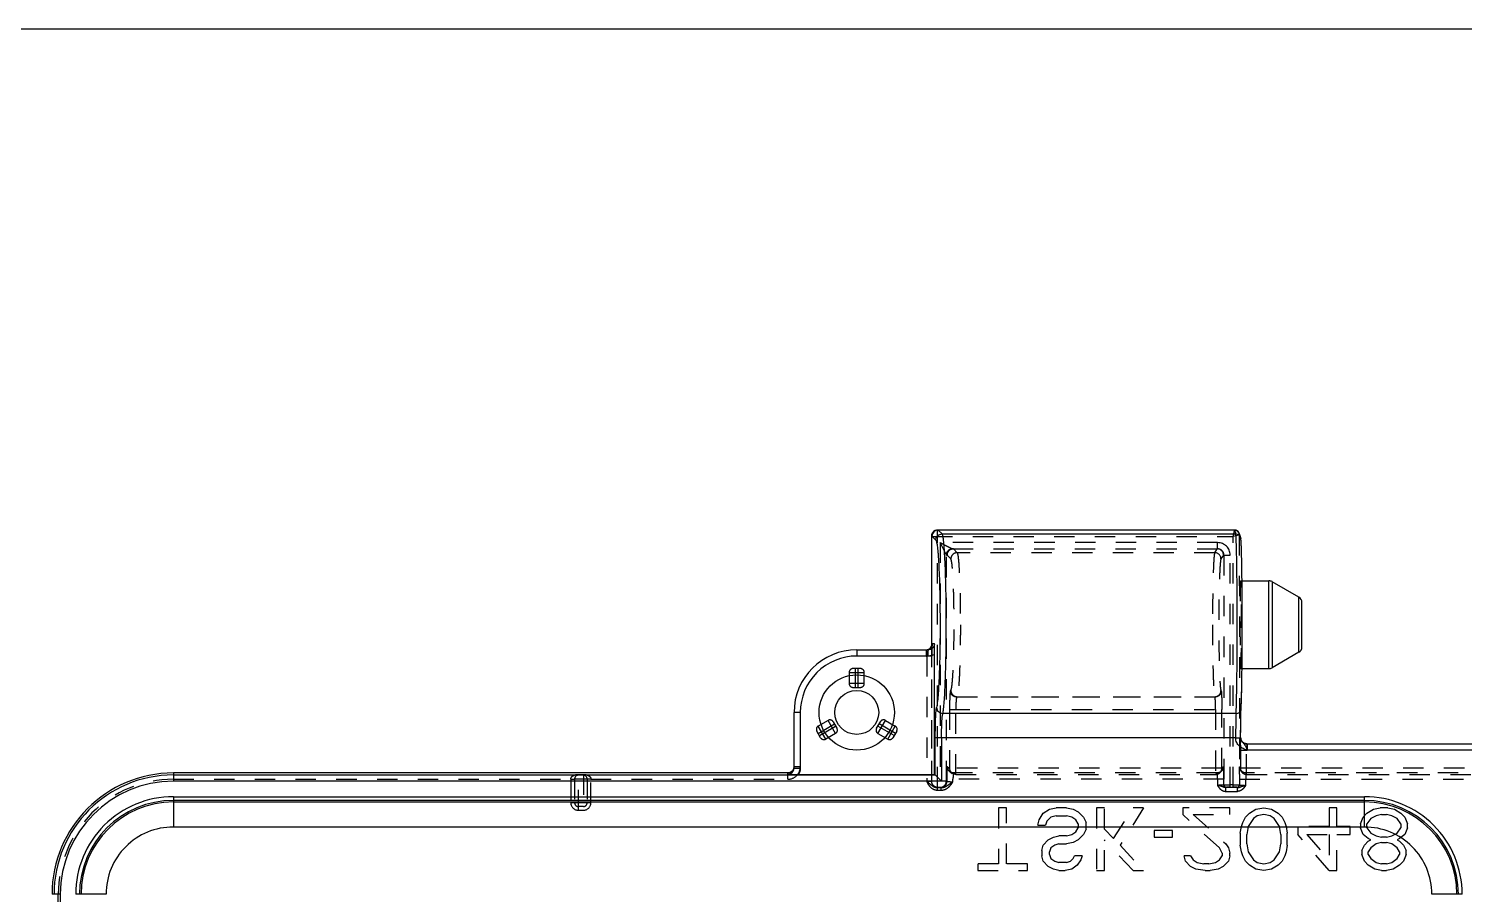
# Model space of a CAD drawing. Header units: millimetres. Extents: x 564 to 2602, y -1989 to 1042.
# Drawn here: x 670.6 to 785.7, y -251.1 to -181.7 of the extents above; entities that cross this region are included whole.
import ezdxf

# ---------------------------------------------------------------- set-up
doc = ezdxf.new("R2010")
doc.units = ezdxf.units.MM
doc.header["$LTSCALE"] = 16.335
doc.linetypes.add('HIDDEN', pattern=[0.2, 0.1, -0.1])
doc.layers.get('0').update_dxf_attribs({"linetype": 'CONTINUOUS'})
doc.layers.add('DEFAULT_2', color=8, linetype='HIDDEN')

msp = doc.modelspace()

# ---------------------------------------------------------------- linework, layer by layer
msp.add_line((649.256, -181.716), (922.256, -181.716))
at = {"color": 7, "linetype": 'Continuous'}
for p, q in [((767.282, -221.924), (743.473, -221.921)), ((743.834, -222.231), (743.527, -221.924)), ((767.282, -221.924), (767.384, -222.231)), ((742.971, -222.424), (742.971, -231.272)), ((743.021, -222.424), (742.971, -222.424)), ((743.025, -222.426), (743.332, -222.733)), ((743.834, -222.231), (767.384, -222.231)), ((767.664, -222.198), (767.766, -222.505)), ((767.883, -225.991), (770.036, -225.991)), ((770.036, -233.03), (770.036, -225.991)), ((770.288, -226.059), (770.288, -232.962)), ((772.433, -227.297), (770.288, -226.059)), ((772.433, -231.724), (772.433, -227.298)), ((772.685, -231.288), (772.685, -227.733)), ((743.05, -231.019), (743.22, -231.019)), ((743.22, -241.534), (743.22, -231.019)), ((736.99, -231.522), (736.99, -232.024)), ((736.99, -231.522), (742.719, -231.522)), ((742.719, -232.024), (736.99, -232.024)), ((742.719, -232.024), (742.719, -231.522)), ((772.433, -231.724), (770.288, -232.962)), ((767.883, -233.03), (770.036, -233.03)), ((731.962, -241.014), (731.962, -236.549)), ((732.465, -236.549), (731.962, -236.549)), ((732.465, -236.549), (732.465, -241.014)), ((767.404, -236.628), (743.893, -236.628)), ((767.804, -236.272), (767.805, -236.267)), ((743.287, -241.56), (743.287, -238.591)), ((767.371, -238.591), (743.287, -238.591)), ((743.789, -238.591), (743.789, -242.062)), ((767.775, -238.606), (767.773, -238.564)), ((767.852, -238.832), (767.804, -238.738)), ((767.927, -238.923), (767.852, -238.832)), ((768.027, -238.998), (767.927, -238.923)), ((768.149, -239.047), (768.027, -238.998)), ((768.274, -239.063), (768.149, -239.047)), ((768.272, -239.063), (803.743, -239.063)), ((804.244, -239.566), (768.292, -239.566)), ((682.19, -241.402), (682.19, -242.062)), ((731.46, -241.402), (682.19, -241.402)), ((682.19, -241.56), (743.287, -241.56)), ((731.46, -241.517), (731.46, -241.402)), ((731.962, -241.014), (732.465, -241.014)), ((732.32, -241.534), (743.22, -241.534)), ((743.22, -241.515), (743.287, -241.56)), ((743.789, -242.062), (682.19, -242.062)), ((682.19, -243.301), (682.19, -245.733)), ((682.19, -243.301), (777.712, -243.301)), ((777.712, -243.603), (682.19, -243.603)), ((682.19, -243.725), (777.712, -243.725)), ((777.712, -245.733), (777.712, -243.301)), ((777.712, -245.733), (682.19, -245.733)), ((673.123, -251.129), (672.463, -251.129)), ((673.123, -251.129), (673.123, -356.706)), ((676.794, -251.129), (674.362, -251.129)), ((785.54, -251.129), (783.108, -251.129))]:
    msp.add_line(p, q, dxfattribs=at)
for points in [[(767.773, -238.564), (767.776, -237.768), (767.78, -237.233), (767.787, -236.806), (767.794, -236.499), (767.802, -236.311), (767.805, -236.271)], [(767.804, -238.736), (767.782, -238.658), (767.781, -238.652)]]:
    msp.add_lwpolyline(points, dxfattribs=at)
for radius in [3.017, 1.76]:
    msp.add_circle((736.99, -236.549), radius, dxfattribs=at)
for centre, radius, start, end in [((743.474, -222.423), 0.503, 112.55851, 180.01407), ((743.524, -222.423), 0.502, 90.04218, 180.04156), ((767.28, -222.325), 0.404, 18.33197, 30.99404), ((767.382, -222.632), 0.404, 18.36792, 29.24177), ((399.087, -229.499), 368.813, 359.44431, 0.50332), ((770.036, -226.494), 0.503, 60, 90), ((772.182, -227.733), 0.503, 0, 59.99503), ((742.455, -231.003), 0.595, 350.65654, 354.18136), ((742.468, -231.004), 0.583, 354.17465, 358.58759), ((772.182, -231.288), 0.503, 300.00497, 0), ((736.99, -236.549), 5.027, 90, 180), ((736.99, -236.549), 4.525, 89.99951, 180.00049), ((770.036, -232.527), 0.503, 270, 300), ((768.299, -238.562), 0.526, 190.20147, 206.37113), ((682.19, -251.129), 9.727, 90, 180), ((682.19, -251.129), 9.569, 90, 180), ((731.459, -241.014), 0.503, 270.05255, 0.05208), ((731.46, -240.899), 0.502, 295.15262, 359.9971), ((682.19, -251.129), 9.067, 90.00001, 179.99999), ((682.19, -251.129), 7.828, 89.99994, 180.00006), ((682.19, -251.129), 7.526, 90, 180), ((682.19, -251.129), 7.404, 90, 180), ((777.712, -251.129), 7.828, 359.99994, 90.00006), ((777.712, -251.129), 7.526, 0, 90), ((777.712, -251.129), 7.404, 0, 90), ((682.19, -251.129), 5.396, 89.99993, 180.00007), ((777.712, -251.129), 5.396, 359.99993, 90.00007)]:
    msp.add_arc(centre, radius, start, end, dxfattribs=at)
for points in [[(743.473, -221.921), (743.408, -221.921), (743.342, -221.934), (743.281, -221.959)], [(743.527, -221.924), (743.463, -221.924), (743.398, -221.937), (743.339, -221.961)], [(767.428, -221.949), (767.382, -221.931), (767.331, -221.921), (767.281, -221.921)], [(767.494, -221.984), (767.432, -221.945), (767.356, -221.924), (767.282, -221.924)], [(767.626, -222.117), (767.594, -222.064), (767.547, -222.017), (767.494, -221.984)], [(742.738, -231.484), (742.802, -231.457), (742.863, -231.416), (742.911, -231.365)], [(742.911, -231.365), (742.955, -231.32), (742.991, -231.264), (743.014, -231.205)], [(743.014, -231.205), (743.038, -231.147), (743.05, -231.082), (743.05, -231.019)], [(743.22, -231.891), (743.071, -231.977), (742.892, -232.024), (742.719, -232.024)], [(731.441, -241.401), (731.52, -241.404), (731.601, -241.387), (731.673, -241.354)], [(731.652, -241.363), (731.591, -241.388), (731.525, -241.402), (731.459, -241.402)], [(731.815, -241.254), (731.769, -241.301), (731.712, -241.338), (731.652, -241.363)], [(732.465, -241.014), (732.465, -241.194), (732.413, -241.38), (732.32, -241.534)]]:
    msp.add_open_spline(points, degree=3, dxfattribs=at)
for points, knots in [([(767.664, -222.198), (767.645, -222.144), (767.584, -222.04), (767.484, -221.971), (767.428, -221.949)], [0, 0, 0, 0, 0.4881942, 1, 1, 1, 1]), ([(743.332, -222.733), (743.333, -222.67), (743.361, -222.539), (743.469, -222.367), (743.641, -222.26), (743.771, -222.231), (743.834, -222.231)], [0, 0, 0, 0, 0.2423975, 0.5000093, 0.7576155, 1, 1, 1, 1]), ([(743.332, -222.733), (743.348, -222.749), (743.371, -222.808), (743.401, -222.921), (743.43, -223.088), (743.459, -223.305), (743.487, -223.573), (743.525, -224.022), (743.567, -224.689), (743.607, -225.601), (743.638, -226.639), (743.659, -227.769), (743.674, -229.353), (743.666, -230.936), (743.636, -232.466), (743.604, -233.495), (743.563, -234.396), (743.516, -235.14), (743.463, -235.703), (743.419, -236.016), (743.391, -236.137)], [0, 0, 0, 0, 0.0050039, 0.0137429, 0.0263033, 0.0426528, 0.0627109, 0.0863062, 0.1433196, 0.2119749, 0.2900321, 0.3750429, 0.464251, 0.6438005, 0.7283591, 0.8058014, 0.8736058, 0.9296829, 0.9722112, 1, 1, 1, 1]), ([(744.171, -229.511), (744.171, -229.052), (744.167, -228.151), (744.149, -226.84), (744.119, -225.626), (744.079, -224.551), (744.037, -223.761), (743.997, -223.227), (743.968, -222.909), (743.938, -222.651), (743.907, -222.453), (743.876, -222.32), (743.852, -222.249), (743.834, -222.231)], [0, 0, 0, 0, 0.1884221, 0.3702061, 0.538575, 0.6876636, 0.8120993, 0.8636689, 0.9075076, 0.9432702, 0.9706492, 0.9895059, 1, 1, 1, 1]), ([(767.415, -222.576), (767.411, -222.498), (767.406, -222.396), (767.394, -222.281), (767.388, -222.244), (767.384, -222.231)], [0, 0, 0, 0, 0.6748905, 0.8815175, 1, 1, 1, 1]), ([(767.384, -222.231), (767.454, -222.231), (767.597, -222.269), (767.7, -222.374), (767.735, -222.435)], [0, 0, 0, 0, 0.5003507, 1, 1, 1, 1]), ([(767.404, -236.628), (767.413, -236.511), (767.426, -236.218), (767.451, -235.412), (767.474, -234.044), (767.493, -232.081), (767.5, -229.847), (767.496, -227.578), (767.481, -225.512), (767.456, -223.869), (767.433, -222.938), (767.415, -222.576)], [0, 0, 0, 0, 0.024964, 0.0627151, 0.1722034, 0.3169551, 0.481705, 0.6490745, 0.8014055, 0.9226384, 1, 1, 1, 1]), ([(767.886, -226.259), (767.882, -225.778), (767.874, -225.093), (767.858, -224.233), (767.846, -223.712), (767.833, -223.285), (767.819, -222.956), (767.803, -222.707), (767.786, -222.566), (767.766, -222.505)], [0, 0, 0, 0, 0.3840654, 0.5466817, 0.6861046, 0.8002309, 0.8876774, 0.9488838, 1, 1, 1, 1]), ([(743.893, -236.628), (743.919, -236.507), (743.96, -236.199), (744.011, -235.644), (744.057, -234.915), (744.097, -234.032), (744.129, -233.02), (744.162, -231.498), (744.171, -230.317), (744.171, -229.511)], [0, 0, 0, 0, 0.0520425, 0.1308359, 0.2342534, 0.3594471, 0.5028903, 0.6604732, 1, 1, 1, 1]), ([(743.22, -231.079), (743.206, -231.198), (743.085, -231.431), (742.838, -231.522), (742.719, -231.522)], [0, 0, 0, 0, 0.5003116, 1, 1, 1, 1]), ([(743.05, -231.019), (743.045, -231.046), (743.037, -231.108), (743.029, -231.17), (743.026, -231.205)], [0, 0, 0, 0, 0.4390464, 1, 1, 1, 1]), ([(767.805, -236.267), (767.817, -236.117), (767.833, -235.733), (767.853, -235.041), (767.87, -234.128), (767.879, -233.448), (767.883, -233.076)], [0, 0, 0, 0, 0.1413575, 0.3608249, 0.6504994, 1, 1, 1, 1]), ([(743.287, -238.591), (743.287, -238.313), (743.292, -237.788), (743.309, -237.161), (743.33, -236.727), (743.347, -236.476), (743.366, -236.285), (743.381, -236.179), (743.391, -236.137)], [0, 0, 0, 0, 0.3394633, 0.6404769, 0.765621, 0.8691211, 0.9479429, 1, 1, 1, 1]), ([(743.391, -236.137), (743.392, -236.263), (743.479, -236.463), (743.7, -236.598), (743.83, -236.627), (743.893, -236.628)], [0, 0, 0, 0, 0.4919141, 0.7531858, 1, 1, 1, 1]), ([(743.789, -238.591), (743.789, -238.369), (743.794, -237.949), (743.811, -237.447), (743.832, -237.101), (743.849, -236.9), (743.868, -236.747), (743.883, -236.661), (743.893, -236.628)], [0, 0, 0, 0, 0.3391773, 0.6399626, 0.7647128, 0.8679916, 0.9472299, 1, 1, 1, 1]), ([(767.404, -236.628), (767.396, -236.713), (767.389, -236.948), (767.378, -237.38), (767.373, -237.949), (767.371, -238.369), (767.371, -238.591)], [0, 0, 0, 0, 0.1302661, 0.3589464, 0.6602258, 1, 1, 1, 1]), ([(767.405, -236.628), (767.503, -236.628), (767.702, -236.555), (767.796, -236.365), (767.804, -236.272)], [0, 0, 0, 0, 0.508776, 1, 1, 1, 1]), ([(767.681, -239.255), (767.589, -239.171), (767.441, -238.965), (767.367, -238.716), (767.371, -238.591)], [0, 0, 0, 0, 0.5001546, 1, 1, 1, 1]), ([(767.371, -238.591), (767.422, -238.587), (767.497, -238.583), (767.591, -238.577), (767.651, -238.574), (767.701, -238.571), (767.734, -238.569), (767.754, -238.567), (767.764, -238.566), (767.769, -238.565), (767.773, -238.565), (767.773, -238.564)], [0, 0, 0, 0, 0.3813184, 0.5545585, 0.7059014, 0.8301481, 0.9224318, 0.955512, 0.9795642, 0.994386, 1, 1, 1, 1]), ([(768.292, -239.566), (768.179, -239.544), (767.967, -239.447), (767.766, -239.331), (767.681, -239.255)], [0, 0, 0, 0, 0.5003711, 1, 1, 1, 1]), ([(767.828, -238.796), (767.836, -238.812), (767.869, -238.871), (767.913, -238.925), (767.947, -238.963)], [0, 0, 0, 0, 0.2565313, 1, 1, 1, 1]), ([(767.947, -238.963), (767.957, -238.974), (767.998, -239.018), (768.04, -239.06), (768.067, -239.094)], [0, 0, 0, 0, 0.2628654, 1, 1, 1, 1]), ([(768.067, -239.094), (768.077, -239.106), (768.114, -239.156), (768.144, -239.21), (768.167, -239.251)], [0, 0, 0, 0, 0.2433596, 1, 1, 1, 1]), ([(768.167, -239.251), (768.194, -239.299), (768.247, -239.4), (768.277, -239.509), (768.291, -239.565)], [0, 0, 0, 0, 0.4843278, 1, 1, 1, 1]), ([(768.274, -239.063), (768.275, -239.063), (768.277, -239.067), (768.279, -239.078), (768.282, -239.107), (768.284, -239.152), (768.287, -239.214), (768.289, -239.289), (768.291, -239.408), (768.292, -239.501), (768.291, -239.566)], [0, 0, 0, 0, 0.0056678, 0.0201044, 0.0766764, 0.1690076, 0.2931911, 0.4445117, 0.6173256, 1, 1, 1, 1]), ([(731.46, -241.517), (731.52, -241.52), (731.807, -241.529), (732.094, -241.534), (732.32, -241.534)], [0, 0, 0, 0, 0.2127162, 1, 1, 1, 1]), ([(743.286, -241.56), (743.307, -241.578), (743.367, -241.641), (743.481, -241.753), (743.629, -241.901), (743.735, -242.007), (743.789, -242.062)], [0, 0, 0, 0, 0.1178538, 0.3670484, 0.6732324, 1, 1, 1, 1])]:
    msp.add_open_spline(points, degree=3, knots=knots, dxfattribs=at)
at = {"layer": 'DEFAULT_2', "color": 8, "linetype": 'HIDDEN'}
for p, q in [((743.473, -242.551), (743.473, -221.921)), ((743.021, -222.424), (767.163, -222.424)), ((743.673, -222.928), (743.673, -242.551)), ((765.93, -222.928), (743.673, -222.928)), ((744.175, -223.933), (743.673, -222.928)), ((765.93, -223.431), (765.93, -222.928)), ((767.666, -222.323), (767.163, -222.424)), ((767.163, -242.54), (767.163, -222.424)), ((767.684, -222.325), (767.664, -222.198)), ((767.664, -222.198), (767.664, -222.198)), ((767.666, -222.323), (767.675, -242.368)), ((767.666, -222.323), (767.683, -222.323)), ((767.786, -222.632), (767.684, -222.325)), ((767.766, -222.505), (767.786, -222.632)), ((767.766, -222.505), (767.766, -222.505)), ((744.175, -242.048), (744.175, -223.933)), ((744.178, -223.934), (744.23, -223.934)), ((744.535, -224.239), (744.23, -223.934)), ((744.679, -223.431), (765.93, -223.431)), ((744.738, -223.438), (745.037, -223.737)), ((765.692, -223.737), (745.037, -223.737)), ((765.692, -223.737), (765.891, -223.438)), ((766.398, -223.934), (766.195, -224.239)), ((766.398, -223.934), (766.936, -223.934)), ((766.434, -223.934), (766.434, -242.35)), ((766.936, -242.54), (766.936, -223.934)), ((767.78, -225.991), (767.883, -225.991)), ((742.971, -231.272), (742.971, -242.048)), ((742.545, -231.522), (742.545, -232.024)), ((742.599, -232.023), (742.599, -242.101)), ((743.001, -232.023), (742.719, -232.024)), ((743, -242.068), (743, -232.023)), ((736.386, -233.331), (736.386, -234.236)), ((736.386, -233.331), (737.593, -233.331)), ((737.291, -233.03), (736.688, -233.03)), ((736.889, -234.538), (736.889, -233.03)), ((737.09, -233.03), (737.09, -234.538)), ((737.593, -234.236), (737.593, -233.331)), ((767.78, -233.03), (767.883, -233.03)), ((737.593, -234.236), (736.386, -234.236)), ((736.688, -234.538), (737.291, -234.538)), ((744.535, -234.782), (744.506, -234.811)), ((766.195, -234.782), (766.214, -234.811)), ((745.037, -235.284), (745.008, -235.313)), ((765.712, -235.313), (745.008, -235.313)), ((745.037, -235.284), (765.692, -235.284)), ((765.692, -235.284), (765.712, -235.313)), ((744.431, -236.317), (744.431, -241.014)), ((744.431, -236.318), (766.264, -236.318)), ((744.933, -241.516), (744.933, -236.318)), ((765.762, -236.318), (765.762, -241.516)), ((766.264, -241.014), (766.264, -236.317)), ((767.805, -236.267), (767.806, -236.235)), ((734.093, -238.57), (733.791, -238.047)), ((733.892, -238.222), (735.198, -237.467)), ((734.685, -237.183), (733.901, -237.635)), ((734.505, -238.68), (733.901, -237.635)), ((733.992, -238.396), (735.298, -237.642)), ((735.288, -238.228), (734.505, -238.68)), ((735.288, -238.228), (734.685, -237.183)), ((735.097, -237.293), (735.399, -237.816)), ((738.58, -237.816), (738.882, -237.293)), ((739.991, -238.398), (738.681, -237.642)), ((738.691, -238.228), (739.294, -237.183)), ((738.691, -238.228), (739.478, -238.682)), ((740.091, -238.224), (738.781, -237.467)), ((739.294, -237.183), (740.081, -237.637)), ((739.478, -238.682), (740.081, -237.637)), ((740.192, -238.049), (739.89, -238.572)), ((767.772, -238.56), (767.768, -238.56)), ((767.773, -238.564), (767.773, -238.564)), ((767.775, -238.607), (767.781, -238.654)), ((767.75, -239.566), (767.75, -241.014)), ((767.75, -239.566), (768.292, -239.566)), ((768.253, -241.516), (768.253, -239.566)), ((714.667, -244.392), (714.667, -241.511)), ((714.667, -241.511), (715.07, -241.511)), ((715.07, -241.577), (714.667, -241.577)), ((715.07, -241.511), (715.07, -244.392)), ((732.465, -240.899), (731.962, -240.899)), ((744.259, -240.899), (744.431, -241.014)), ((766.264, -241.014), (744.431, -241.014)), ((744.482, -241.318), (744.654, -241.432)), ((744.933, -241.516), (744.761, -241.402)), ((765.876, -241.402), (744.761, -241.402)), ((744.933, -241.516), (765.762, -241.516)), ((765.876, -241.402), (765.762, -241.516)), ((766.232, -241.255), (766.117, -241.369)), ((766.264, -241.014), (766.379, -240.899)), ((767.693, -240.899), (767.75, -241.014)), ((767.803, -241.239), (767.746, -241.124)), ((808.581, -241.014), (767.75, -241.014)), ((768.253, -241.516), (768.196, -241.402)), ((808.078, -241.402), (768.196, -241.402)), ((768.253, -241.516), (808.078, -241.516)), ((682.19, -241.904), (714.064, -241.904)), ((714.064, -241.904), (714.064, -243.789)), ((714.366, -241.878), (714.366, -243.789)), ((714.366, -241.878), (715.371, -241.878)), ((715.371, -241.878), (715.371, -243.789)), ((715.673, -243.789), (715.673, -241.904)), ((715.673, -241.904), (731.459, -241.904)), ((743, -242.068), (742.971, -242.048)), ((744.175, -242.048), (742.971, -242.048)), ((743.195, -242.466), (743.224, -242.486)), ((743.502, -242.57), (743.473, -242.551)), ((743.473, -242.551), (743.673, -242.551)), ((743.475, -242.78), (743.475, -242.579)), ((743.755, -242.579), (743.475, -242.579)), ((743.475, -242.78), (743.755, -242.78)), ((743.673, -242.551), (743.702, -242.57)), ((743.755, -242.78), (743.755, -242.579)), ((744.175, -242.048), (744.204, -242.068)), ((744.204, -241.904), (744.204, -242.068)), ((766.415, -241.904), (744.204, -241.904)), ((744.706, -242.101), (744.706, -241.904)), ((765.913, -241.904), (765.913, -242.392)), ((766.415, -242.368), (766.415, -241.904)), ((766.415, -242.368), (766.434, -242.35)), ((766.582, -242.878), (766.582, -242.576)), ((767.509, -242.576), (766.582, -242.576)), ((766.582, -242.878), (767.509, -242.878)), ((766.616, -242.569), (766.635, -242.551)), ((767.163, -242.339), (766.936, -242.339)), ((766.936, -242.54), (767.163, -242.54)), ((767.465, -242.551), (767.474, -242.569)), ((767.509, -242.878), (767.509, -242.576)), ((767.666, -242.35), (767.675, -242.368)), ((767.675, -241.904), (808.581, -241.904)), ((768.178, -242.392), (768.178, -241.904)), ((715.673, -243.789), (714.064, -243.789)), ((715.07, -244.09), (714.667, -244.09)), ((714.667, -244.392), (715.07, -244.392)), ((748.367, -244.207), (748.367, -248.699)), ((748.996, -244.207), (748.367, -244.207)), ((748.996, -248.699), (748.996, -244.207)), ((751.509, -245.597), (751.614, -245.169)), ((751.614, -245.169), (751.928, -244.635)), ((751.928, -244.635), (752.452, -244.314)), ((752.557, -244.955), (752.242, -245.276)), ((752.452, -244.314), (752.976, -244.207)), ((752.976, -244.849), (752.557, -244.955)), ((753.814, -244.207), (752.976, -244.207)), ((752.976, -244.849), (753.814, -244.849)), ((753.814, -244.207), (754.337, -244.314)), ((754.232, -244.955), (753.814, -244.849)), ((754.547, -245.169), (754.232, -244.955)), ((754.337, -244.314), (754.756, -244.528)), ((754.756, -245.49), (754.547, -245.169)), ((754.756, -244.528), (755.175, -244.955)), ((755.175, -244.955), (755.385, -245.383)), ((756.223, -244.207), (756.223, -249.234)), ((756.851, -244.207), (756.223, -244.207)), ((756.851, -245.918), (756.851, -244.207)), ((757.584, -246.667), (759.155, -244.207)), ((759.993, -244.207), (758.108, -247.202)), ((759.993, -244.207), (759.155, -244.207)), ((763.135, -244.207), (763.135, -244.742)), ((766.906, -244.207), (763.135, -244.207)), ((766.068, -247.416), (763.135, -244.742)), ((763.973, -244.742), (766.592, -247.095)), ((763.973, -244.742), (766.906, -244.742)), ((766.906, -244.742), (766.906, -244.207)), ((767.953, -245.383), (768.163, -244.955)), ((768.163, -244.955), (768.477, -244.635)), ((768.791, -245.062), (768.372, -245.704)), ((768.477, -244.635), (769.001, -244.314)), ((769.106, -244.849), (768.791, -245.062)), ((769.001, -244.314), (769.629, -244.207)), ((769.629, -244.742), (769.106, -244.849)), ((769.629, -244.207), (770.258, -244.314)), ((770.153, -244.849), (769.629, -244.742)), ((770.467, -245.062), (770.153, -244.849)), ((770.258, -244.314), (770.781, -244.635)), ((770.886, -245.704), (770.467, -245.062)), ((770.781, -244.635), (771.096, -244.955)), ((771.096, -244.955), (771.305, -245.383)), ((774.866, -244.207), (774.866, -245.704)), ((775.495, -244.207), (774.866, -244.207)), ((775.495, -245.704), (775.495, -244.207)), ((777.38, -245.49), (777.589, -244.955)), ((777.589, -244.955), (777.904, -244.635)), ((777.904, -244.635), (778.427, -244.314)), ((778.218, -245.062), (777.904, -245.49)), ((778.637, -244.849), (778.218, -245.062)), ((778.427, -244.314), (778.951, -244.207)), ((779.056, -244.742), (778.637, -244.849)), ((779.579, -244.207), (778.951, -244.207)), ((779.056, -244.742), (779.475, -244.742)), ((779.894, -244.849), (779.475, -244.742)), ((779.579, -244.207), (780.103, -244.314)), ((780.313, -245.062), (779.894, -244.849)), ((780.103, -244.314), (780.627, -244.635)), ((780.627, -245.49), (780.313, -245.062)), ((780.627, -244.635), (780.941, -244.955)), ((780.941, -244.955), (781.151, -245.49)), ((751.509, -245.597), (752.138, -245.597)), ((752.242, -245.276), (752.138, -245.597)), ((754.232, -246.346), (754.547, -246.132)), ((754.547, -246.132), (754.756, -245.811)), ((754.756, -245.49), (754.756, -245.811)), ((755.385, -245.918), (755.175, -246.346)), ((755.385, -245.918), (755.385, -245.383)), ((756.851, -245.918), (757.584, -246.667)), ((760.831, -246.025), (760.831, -246.56)), ((762.297, -246.025), (760.831, -246.025)), ((762.297, -246.56), (762.297, -246.025)), ((767.744, -246.239), (767.849, -245.704)), ((767.744, -246.239), (767.744, -247.202)), ((767.849, -245.704), (767.953, -245.383)), ((768.372, -245.704), (768.268, -246.346)), ((770.991, -246.346), (770.886, -245.704)), ((771.305, -245.383), (771.41, -245.704)), ((771.41, -245.704), (771.515, -246.239)), ((771.515, -247.202), (771.515, -246.239)), ((772.352, -245.704), (772.352, -246.346)), ((774.866, -245.704), (772.352, -245.704)), ((776.542, -245.704), (775.495, -245.704)), ((776.542, -246.346), (776.542, -245.704)), ((777.38, -245.49), (777.38, -245.811)), ((777.589, -246.346), (777.38, -245.811)), ((777.904, -245.811), (777.904, -245.49)), ((777.904, -245.811), (778.218, -246.239)), ((778.218, -246.239), (778.637, -246.453)), ((779.894, -246.453), (780.313, -246.239)), ((780.313, -246.239), (780.627, -245.811)), ((780.627, -245.49), (780.627, -245.811)), ((781.151, -245.811), (780.941, -246.346)), ((781.151, -245.811), (781.151, -245.49)), ((751.823, -247.63), (751.928, -247.202)), ((751.928, -247.202), (752.347, -246.774)), ((752.347, -246.774), (752.766, -246.56)), ((752.557, -247.416), (752.452, -247.737)), ((752.871, -247.202), (752.557, -247.416)), ((752.766, -246.56), (753.185, -246.453)), ((753.185, -247.095), (752.871, -247.202)), ((753.814, -246.453), (753.185, -246.453)), ((753.185, -247.095), (753.814, -247.095)), ((753.814, -246.453), (754.232, -246.346)), ((754.337, -246.988), (753.814, -247.095)), ((754.756, -246.774), (754.337, -246.988)), ((755.175, -246.346), (754.756, -246.774)), ((756.851, -249.234), (756.851, -246.774)), ((759.155, -249.234), (756.851, -246.774)), ((758.108, -247.202), (759.993, -249.234)), ((760.831, -246.56), (762.297, -246.56)), ((766.278, -247.844), (766.068, -247.416)), ((766.592, -247.095), (766.801, -247.416)), ((766.801, -247.416), (766.906, -247.844)), ((767.849, -247.737), (767.744, -247.202)), ((768.268, -247.095), (768.268, -246.346)), ((768.268, -247.095), (768.372, -247.737)), ((770.886, -247.737), (770.991, -247.095)), ((770.991, -246.346), (770.991, -247.095)), ((771.515, -247.202), (771.41, -247.737)), ((774.866, -249.234), (772.352, -246.346)), ((773.086, -246.346), (774.866, -248.378)), ((773.086, -246.346), (774.866, -246.346)), ((774.866, -246.346), (774.866, -248.378)), ((775.495, -249.234), (775.495, -246.346)), ((775.495, -246.346), (776.542, -246.346)), ((777.485, -247.63), (777.694, -247.202)), ((778.008, -246.667), (777.589, -246.346)), ((777.694, -247.202), (778.008, -246.881)), ((778.218, -246.774), (778.008, -246.667)), ((778.008, -246.881), (778.218, -246.774)), ((778.218, -247.416), (778.008, -247.737)), ((778.637, -247.095), (778.218, -247.416)), ((778.637, -246.453), (779.056, -246.56)), ((779.056, -246.988), (778.637, -247.095)), ((779.475, -246.56), (779.056, -246.56)), ((779.056, -246.988), (779.475, -246.988)), ((779.475, -246.56), (779.894, -246.453)), ((779.894, -247.095), (779.475, -246.988)), ((780.313, -247.416), (779.894, -247.095)), ((780.522, -246.667), (780.313, -246.774)), ((780.313, -246.774), (780.522, -246.881)), ((780.522, -247.737), (780.313, -247.416)), ((780.941, -246.346), (780.522, -246.667)), ((780.522, -246.881), (780.836, -247.202)), ((780.836, -247.202), (781.046, -247.63)), ((751.823, -247.63), (751.823, -248.058)), ((751.928, -248.485), (751.823, -248.058)), ((752.347, -248.913), (751.928, -248.485)), ((752.452, -247.951), (752.452, -247.737)), ((752.452, -247.951), (752.557, -248.271)), ((752.557, -248.271), (752.871, -248.485)), ((752.871, -248.485), (753.185, -248.592)), ((753.814, -248.592), (753.185, -248.592)), ((753.814, -248.592), (754.128, -248.485)), ((754.128, -248.485), (754.337, -248.271)), ((754.337, -248.271), (754.442, -248.058)), ((755.07, -248.058), (754.442, -248.058)), ((754.966, -248.378), (754.651, -248.806)), ((755.07, -248.058), (754.966, -248.378)), ((763.345, -248.485), (763.24, -248.058)), ((763.764, -248.058), (763.24, -248.058)), ((763.764, -248.913), (763.345, -248.485)), ((763.764, -248.058), (763.973, -248.378)), ((763.973, -248.378), (764.287, -248.592)), ((764.287, -248.592), (764.811, -248.699)), ((765.23, -248.699), (765.754, -248.592)), ((765.754, -248.592), (766.068, -248.378)), ((766.068, -248.378), (766.278, -248.058)), ((766.278, -247.844), (766.278, -248.058)), ((766.801, -248.485), (766.382, -248.913)), ((766.906, -248.058), (766.801, -248.485)), ((766.906, -248.058), (766.906, -247.844)), ((767.953, -248.058), (767.849, -247.737)), ((768.163, -248.485), (767.953, -248.058)), ((768.477, -248.806), (768.163, -248.485)), ((768.372, -247.737), (768.791, -248.378)), ((768.791, -248.378), (769.106, -248.592)), ((769.106, -248.592), (769.629, -248.699)), ((769.629, -248.699), (770.153, -248.592)), ((770.153, -248.592), (770.467, -248.378)), ((770.467, -248.378), (770.886, -247.737)), ((771.096, -248.485), (770.781, -248.806)), ((771.305, -248.058), (771.096, -248.485)), ((771.41, -247.737), (771.305, -248.058)), ((777.485, -247.63), (777.485, -247.951)), ((777.694, -248.485), (777.485, -247.951)), ((778.008, -248.806), (777.694, -248.485)), ((778.008, -247.951), (778.008, -247.737)), ((778.008, -247.951), (778.218, -248.271)), ((778.218, -248.271), (778.637, -248.592)), ((778.637, -248.592), (779.056, -248.699)), ((779.475, -248.699), (779.894, -248.592)), ((779.894, -248.592), (780.313, -248.271)), ((780.313, -248.271), (780.522, -247.951)), ((780.522, -247.737), (780.522, -247.951)), ((780.836, -248.485), (780.522, -248.806)), ((781.046, -247.951), (780.836, -248.485)), ((781.046, -247.951), (781.046, -247.63)), ((746.691, -248.699), (746.691, -249.234)), ((748.367, -248.699), (746.691, -248.699)), ((746.691, -249.234), (750.671, -249.234)), ((750.671, -248.699), (748.996, -248.699)), ((750.671, -249.234), (750.671, -248.699)), ((752.766, -249.127), (752.347, -248.913)), ((753.185, -249.234), (752.766, -249.127)), ((753.185, -249.234), (753.709, -249.234)), ((754.232, -249.127), (753.709, -249.234)), ((754.651, -248.806), (754.232, -249.127)), ((756.223, -249.234), (756.851, -249.234)), ((759.155, -249.234), (759.993, -249.234)), ((764.183, -249.127), (763.764, -248.913)), ((764.916, -249.234), (764.183, -249.127)), ((765.23, -248.699), (764.811, -248.699)), ((764.916, -249.234), (765.335, -249.234)), ((765.963, -249.127), (765.335, -249.234)), ((766.382, -248.913), (765.963, -249.127)), ((769.001, -249.127), (768.477, -248.806)), ((769.629, -249.234), (769.001, -249.127)), ((770.258, -249.127), (769.629, -249.234)), ((770.781, -248.806), (770.258, -249.127)), ((774.866, -249.234), (775.495, -249.234)), ((778.532, -249.127), (778.008, -248.806)), ((779.056, -249.234), (778.532, -249.127)), ((779.475, -248.699), (779.056, -248.699)), ((779.056, -249.234), (779.475, -249.234)), ((779.998, -249.127), (779.475, -249.234)), ((780.522, -248.806), (779.998, -249.127)), ((672.965, -262.391), (672.965, -251.129))]:
    msp.add_line(p, q, dxfattribs=at)
msp.add_lwpolyline([(743.001, -232.023), (743.003, -231.734), (743.014, -231.41), (743.03, -231.193), (743.043, -231.099)], dxfattribs=at)
for centre, radius, start, end in [((767.264, -222.322), 0.401, 17.43734, 90.04203), ((767.281, -222.323), 0.402, 30.99404, 90.01587), ((765.93, -223.934), 1.006, 0.03552, 90.02424), ((767.281, -222.323), 0.402, 359.97595, 18.33197), ((744.733, -223.934), 0.503, 94.898, 179.95508), ((744.726, -223.783), 0.352, 89.99582, 95.81219), ((744.64, -224.14), 0.708, 82.00699, 85.91597), ((765.691, -224.24), 0.503, 0.14771, 89.89926), ((765.985, -224.072), 0.64, 94.28677, 98.42022), ((765.9, -223.83), 0.399, 84.58636, 90.00099), ((765.931, -223.934), 0.503, 0.04954, 90.05046), ((765.895, -223.934), 0.503, 0.02883, 85.16817), ((742.545, -231.017), 1.007, 270.00182, 273.02657), ((757.479, -232.007), 14.478, 179.5279, 180.06465), ((758.74, -232.016), 15.74, 179.01043, 179.53211), ((751.202, -231.791), 8.198, 177.26238, 177.73144), ((736.688, -233.331), 0.302, 90, 180), ((737.291, -233.331), 0.302, 0, 90), ((736.688, -234.236), 0.302, 180, 270), ((737.291, -234.236), 0.302, 270, 0), ((765.691, -234.781), 0.503, 270.10103, 359.85258), ((734.052, -237.897), 0.302, 120, 210), ((734.836, -237.444), 0.302, 30, 120), ((735.138, -237.967), 0.302, 300, 30), ((738.842, -237.967), 0.302, 150, 240), ((739.143, -237.444), 0.302, 60, 150), ((739.93, -237.899), 0.302, 330, 60), ((734.354, -238.419), 0.302, 210, 300), ((739.629, -238.421), 0.302, 240, 330), ((822.695, -239.564), 54.945, 179.59714, 180.00147), ((768.211, -238.56), 0.443, 180.07171, 186.09941), ((768.265, -238.554), 0.497, 186.07391, 191.46751), ((768.307, -238.545), 0.54, 191.48374, 207.06446), ((768.233, -238.598), 0.449, 221.43932, 229.75314), ((768.288, -238.516), 0.548, 244.91094, 251.02453), ((714.667, -241.878), 0.302, 90, 180), ((715.07, -241.878), 0.302, 0, 90), ((731.459, -240.899), 1.006, 269.99979, 359.99996), ((744.805, -240.883), 0.548, 197.11281, 202.39193), ((744.933, -241.015), 0.502, 179.87876, 236.31359), ((765.762, -241.015), 0.502, 269.92152, 0.07848), ((740.09, -241.895), 26.325, 359.98031, 0.84207), ((822.515, -241.903), 54.84, 179.58777, 180.00152), ((768.238, -240.882), 0.547, 194.85564, 206.13562), ((768.219, -240.892), 0.525, 206.11518, 212.72038), ((768.186, -240.914), 0.485, 212.69683, 220.53514), ((768.253, -241.014), 0.502, 206.57267, 270.04249), ((768.156, -240.939), 0.447, 220.57914, 226.05591), ((682.19, -251.129), 9.225, 89.99977, 179.99999), ((743.472, -242.05), 0.5, 225.00427, 247.54538), ((743.672, -242.047), 0.503, 270.14722, 359.89946), ((766.616, -242.368), 0.201, 180.08418, 269.91583), ((766.635, -242.349), 0.201, 180.06646, 269.93354), ((767.465, -242.35), 0.201, 270.0092, 359.96461), ((767.474, -242.368), 0.201, 270.02745, 359.94497), ((714.667, -243.789), 0.603, 180.06458, 270.001), ((714.667, -243.789), 0.302, 180, 270), ((715.07, -243.789), 0.603, 269.99975, 359.93471), ((715.07, -243.789), 0.302, 270, 0)]:
    msp.add_arc(centre, radius, start, end, dxfattribs=at)
for points, knots in [([(767.264, -221.921), (767.265, -221.921), (767.262, -221.926), (767.262, -221.932), (767.259, -221.945), (767.256, -221.961), (767.251, -221.983), (767.244, -222.019), (767.233, -222.074), (767.218, -222.149), (767.201, -222.235), (767.183, -222.328), (767.17, -222.391), (767.163, -222.424)], [0, 0, 0, 0, 0.0048624, 0.0195018, 0.043715, 0.0772774, 0.1198007, 0.1707594, 0.2958492, 0.4476339, 0.6202587, 0.8070945, 1, 1, 1, 1]), ([(743.673, -222.928), (743.772, -222.977), (743.918, -223.051), (744.113, -223.148), (744.255, -223.219), (744.37, -223.277), (744.459, -223.321), (744.521, -223.353), (744.578, -223.381), (744.62, -223.402), (744.648, -223.416), (744.663, -223.424), (744.673, -223.428), (744.678, -223.431), (744.679, -223.431)], [0, 0, 0, 0, 0.2931047, 0.4378219, 0.5798082, 0.7169899, 0.7824558, 0.844583, 0.9019757, 0.9510595, 0.9706624, 0.9859399, 0.9960147, 1, 1, 1, 1]), ([(767.806, -236.235), (767.816, -236.111), (767.83, -235.794), (767.848, -235.222), (767.864, -234.467), (767.884, -233.168), (767.899, -231.308), (767.902, -229.351), (767.897, -227.743), (767.89, -226.597), (767.879, -225.544), (767.866, -224.619), (767.852, -223.941), (767.839, -223.485), (767.829, -223.214), (767.819, -222.993), (767.81, -222.825), (767.799, -222.71), (767.793, -222.652), (767.786, -222.632)], [0, 0, 0, 0, 0.0275042, 0.0700028, 0.1261019, 0.1940351, 0.3563323, 0.5362132, 0.6255913, 0.7107545, 0.7889623, 0.8577114, 0.9147933, 0.9383639, 0.958367, 0.9746473, 0.9870619, 0.9955288, 1, 1, 1, 1]), ([(744.486, -223.47), (744.396, -223.507), (744.235, -223.637), (744.175, -223.836), (744.175, -223.933)], [0, 0, 0, 0, 0.5002636, 1, 1, 1, 1]), ([(744.178, -223.934), (744.178, -223.871), (744.206, -223.74), (744.314, -223.568), (744.486, -223.46), (744.616, -223.431), (744.679, -223.431)], [0, 0, 0, 0, 0.242597, 0.500192, 0.7576483, 1, 1, 1, 1]), ([(745.037, -223.737), (744.974, -223.737), (744.843, -223.766), (744.672, -223.874), (744.564, -224.045), (744.535, -224.176), (744.535, -224.239)], [0, 0, 0, 0, 0.2423837, 0.4999892, 0.7576011, 1, 1, 1, 1]), ([(744.535, -234.782), (744.548, -234.769), (744.567, -234.718), (744.591, -234.621), (744.615, -234.478), (744.639, -234.291), (744.661, -234.06), (744.692, -233.674), (744.725, -233.102), (744.756, -232.324), (744.78, -231.444), (744.794, -230.495), (744.799, -229.511), (744.794, -228.526), (744.78, -227.577), (744.756, -226.697), (744.725, -225.919), (744.692, -225.347), (744.661, -224.961), (744.639, -224.73), (744.615, -224.543), (744.591, -224.4), (744.567, -224.304), (744.548, -224.252), (744.535, -224.239)], [0, 0, 0, 0, 0.0053373, 0.0148173, 0.0285177, 0.0463892, 0.0683288, 0.0941242, 0.1563101, 0.2308397, 0.3149922, 0.4058091, 0.4999997, 0.5941903, 0.6850074, 0.7691608, 0.8436905, 0.9058744, 0.9316685, 0.9536069, 0.9714778, 0.9851783, 0.9946599, 1, 1, 1, 1]), ([(745.037, -223.737), (745.05, -223.752), (745.069, -223.808), (745.094, -223.913), (745.117, -224.07), (745.141, -224.275), (745.163, -224.527), (745.194, -224.95), (745.227, -225.577), (745.258, -226.429), (745.282, -227.393), (745.296, -228.432), (745.299, -229.147), (745.299, -229.511)], [0, 0, 0, 0, 0.0104592, 0.029299, 0.0566692, 0.0924281, 0.1362664, 0.1878379, 0.3122819, 0.4613826, 0.6297652, 0.8115635, 1, 1, 1, 1]), ([(765.692, -223.737), (765.682, -223.753), (765.671, -223.809), (765.654, -223.914), (765.639, -224.071), (765.623, -224.275), (765.608, -224.528), (765.587, -224.951), (765.565, -225.578), (765.545, -226.43), (765.529, -227.393), (765.52, -228.433), (765.518, -229.147), (765.518, -229.511)], [0, 0, 0, 0, 0.0099094, 0.0285031, 0.0557493, 0.091446, 0.1352661, 0.1868561, 0.3114202, 0.4607034, 0.6293012, 0.8113284, 1, 1, 1, 1]), ([(766.195, -224.239), (766.185, -224.254), (766.174, -224.304), (766.157, -224.4), (766.141, -224.543), (766.125, -224.729), (766.11, -224.959), (766.09, -225.346), (766.068, -225.919), (766.047, -226.697), (766.032, -227.577), (766.022, -228.526), (766.019, -229.511), (766.022, -230.495), (766.032, -231.444), (766.047, -232.324), (766.068, -233.103), (766.09, -233.675), (766.11, -234.062), (766.125, -234.292), (766.141, -234.478), (766.157, -234.621), (766.174, -234.717), (766.185, -234.767), (766.195, -234.782)], [0, 0, 0, 0, 0.0051152, 0.014354, 0.0278608, 0.0456645, 0.0675836, 0.0933917, 0.1556771, 0.2303115, 0.3146379, 0.4056243, 0.4999988, 0.5943734, 0.6853599, 0.7696866, 0.8443213, 0.9066072, 0.9324155, 0.9543348, 0.9721388, 0.985646, 0.994885, 1, 1, 1, 1]), ([(767.78, -225.991), (767.778, -225.991), (767.776, -225.999), (767.774, -226.01), (767.771, -226.033), (767.766, -226.077), (767.761, -226.154), (767.756, -226.27), (767.751, -226.417), (767.746, -226.594), (767.741, -226.799), (767.735, -227.122), (767.728, -227.58), (767.723, -228.181), (767.72, -228.833), (767.719, -229.282), (767.719, -229.511)], [0, 0, 0, 0, 0.0014827, 0.0052018, 0.0112717, 0.0196959, 0.0435577, 0.0766399, 0.118602, 0.1690206, 0.2274613, 0.2933509, 0.4447539, 0.6175045, 0.8051922, 1, 1, 1, 1]), ([(767.842, -229.511), (767.842, -229.282), (767.841, -228.833), (767.837, -228.181), (767.832, -227.58), (767.826, -227.122), (767.819, -226.799), (767.815, -226.594), (767.81, -226.417), (767.804, -226.27), (767.799, -226.154), (767.794, -226.077), (767.79, -226.033), (767.787, -226.01), (767.784, -225.999), (767.782, -225.991), (767.78, -225.991)], [0, 0, 0, 0, 0.1948078, 0.3824955, 0.5552461, 0.7066491, 0.7725387, 0.8309794, 0.881398, 0.9233601, 0.9564423, 0.9803041, 0.9887283, 0.9947982, 0.9985173, 1, 1, 1, 1]), ([(745.299, -229.511), (745.299, -229.874), (745.296, -230.589), (745.282, -231.628), (745.258, -232.592), (745.227, -233.444), (745.194, -234.071), (745.163, -234.494), (745.141, -234.746), (745.117, -234.951), (745.094, -235.108), (745.069, -235.213), (745.05, -235.269), (745.037, -235.284)], [0, 0, 0, 0, 0.1884421, 0.3702453, 0.5386316, 0.6877341, 0.8121779, 0.863748, 0.9075843, 0.943341, 0.9707091, 0.9895461, 1, 1, 1, 1]), ([(765.518, -229.511), (765.518, -229.874), (765.52, -230.589), (765.529, -231.628), (765.545, -232.591), (765.565, -233.443), (765.587, -234.07), (765.608, -234.494), (765.623, -234.746), (765.639, -234.951), (765.654, -235.108), (765.671, -235.213), (765.682, -235.268), (765.692, -235.284)], [0, 0, 0, 0, 0.1886775, 0.37071, 0.5393115, 0.6885965, 0.8131603, 0.8647491, 0.9085671, 0.9442615, 0.9715053, 0.9900958, 1, 1, 1, 1]), ([(767.719, -229.511), (767.719, -229.739), (767.72, -230.188), (767.723, -230.84), (767.728, -231.441), (767.735, -231.899), (767.741, -232.222), (767.746, -232.427), (767.751, -232.604), (767.756, -232.752), (767.761, -232.867), (767.766, -232.944), (767.771, -232.989), (767.774, -233.011), (767.776, -233.022), (767.778, -233.03), (767.78, -233.03)], [0, 0, 0, 0, 0.1948078, 0.3824955, 0.5552461, 0.7066491, 0.7725387, 0.8309794, 0.881398, 0.9233601, 0.9564423, 0.9803041, 0.9887283, 0.9947982, 0.9985173, 1, 1, 1, 1]), ([(767.78, -233.03), (767.782, -233.03), (767.784, -233.022), (767.787, -233.011), (767.79, -232.989), (767.794, -232.944), (767.799, -232.867), (767.804, -232.752), (767.81, -232.604), (767.815, -232.427), (767.819, -232.222), (767.826, -231.899), (767.832, -231.441), (767.837, -230.84), (767.841, -230.188), (767.842, -229.739), (767.842, -229.511)], [0, 0, 0, 0, 0.0014827, 0.0052018, 0.0112717, 0.0196959, 0.0435577, 0.0766399, 0.118602, 0.1690206, 0.2274613, 0.2933509, 0.4447539, 0.6175045, 0.8051922, 1, 1, 1, 1]), ([(743.043, -231.099), (743.035, -231.146), (743.009, -231.236), (742.939, -231.356), (742.85, -231.457), (742.753, -231.538), (742.671, -231.629), (742.627, -231.748), (742.607, -231.88), (742.601, -231.974), (742.599, -232.023)], [0, 0, 0, 0, 0.1325947, 0.263712, 0.3913625, 0.5108832, 0.6211387, 0.7333995, 0.8612444, 1, 1, 1, 1]), ([(743.026, -231.205), (743.025, -231.219), (743.019, -231.284), (743.016, -231.349), (743.013, -231.4)], [0, 0, 0, 0, 0.2131552, 1, 1, 1, 1]), ([(743.01, -231.467), (743.009, -231.488), (743.006, -231.581), (743.004, -231.673), (743.003, -231.744)], [0, 0, 0, 0, 0.2327621, 1, 1, 1, 1]), ([(744.506, -234.811), (744.502, -234.815), (744.497, -234.83), (744.49, -234.857), (744.483, -234.898), (744.473, -234.977), (744.462, -235.106), (744.451, -235.291), (744.442, -235.513), (744.433, -235.86), (744.431, -236.131), (744.431, -236.317)], [0, 0, 0, 0, 0.0106367, 0.0295563, 0.0569218, 0.092645, 0.1881225, 0.3124876, 0.4614753, 0.6299039, 1, 1, 1, 1]), ([(745.008, -235.313), (744.945, -235.313), (744.814, -235.285), (744.642, -235.177), (744.534, -235.005), (744.506, -234.875), (744.506, -234.811)], [0, 0, 0, 0, 0.2423945, 0.5000065, 0.7576168, 1, 1, 1, 1]), ([(744.535, -234.782), (744.535, -234.845), (744.564, -234.976), (744.672, -235.147), (744.843, -235.255), (744.974, -235.284), (745.037, -235.284)], [0, 0, 0, 0, 0.2424015, 0.5000138, 0.7576178, 1, 1, 1, 1]), ([(766.214, -234.811), (766.214, -234.875), (766.185, -235.005), (766.077, -235.177), (765.905, -235.285), (765.775, -235.313), (765.712, -235.313)], [0, 0, 0, 0, 0.2423262, 0.4998757, 0.7575026, 1, 1, 1, 1]), ([(766.214, -234.811), (766.217, -234.816), (766.22, -234.83), (766.225, -234.857), (766.229, -234.898), (766.236, -234.978), (766.243, -235.106), (766.25, -235.291), (766.256, -235.514), (766.262, -235.86), (766.264, -236.131), (766.264, -236.317)], [0, 0, 0, 0, 0.0100058, 0.0286409, 0.0558695, 0.0915321, 0.1870127, 0.3114849, 0.4606518, 0.6293236, 1, 1, 1, 1]), ([(745.008, -235.313), (744.999, -235.319), (744.99, -235.354), (744.976, -235.414), (744.964, -235.511), (744.953, -235.633), (744.945, -235.782), (744.935, -236.012), (744.933, -236.193), (744.933, -236.318)], [0, 0, 0, 0, 0.0317211, 0.0959498, 0.1911586, 0.3147603, 0.4634084, 0.6313864, 1, 1, 1, 1]), ([(765.762, -236.318), (765.762, -236.193), (765.76, -236.013), (765.754, -235.782), (765.748, -235.634), (765.741, -235.51), (765.733, -235.416), (765.725, -235.356), (765.718, -235.326), (765.714, -235.316), (765.712, -235.313)], [0, 0, 0, 0, 0.3698793, 0.5383478, 0.6873636, 0.811161, 0.9062858, 0.9699383, 0.9892079, 1, 1, 1, 1]), ([(767.773, -238.564), (767.773, -238.299), (767.775, -237.802), (767.781, -237.126), (767.79, -236.614), (767.799, -236.336), (767.806, -236.235)], [0, 0, 0, 0, 0.34035, 0.6414261, 0.8697559, 1, 1, 1, 1]), ([(767.752, -239.178), (767.753, -239.051), (767.756, -238.855), (767.759, -238.657), (767.764, -238.587)], [0, 0, 0, 0, 0.6415361, 1, 1, 1, 1]), ([(767.764, -238.587), (767.765, -238.58), (767.767, -238.574), (767.766, -238.56), (767.768, -238.56)], [0, 0, 0, 0, 0.7409211, 1, 1, 1, 1]), ([(767.772, -238.56), (767.772, -238.623), (767.8, -238.754), (767.908, -238.927), (768.08, -239.034), (768.211, -239.063), (768.274, -239.063)], [0, 0, 0, 0, 0.2425299, 0.5001024, 0.7576116, 1, 1, 1, 1]), ([(768.271, -239.063), (768.258, -239.063), (768.203, -239.06), (768.149, -239.048), (768.11, -239.035)], [0, 0, 0, 0, 0.2392371, 1, 1, 1, 1]), ([(768.271, -239.063), (768.27, -239.063), (768.268, -239.068), (768.267, -239.074), (768.265, -239.087), (768.263, -239.112), (768.26, -239.154), (768.258, -239.215), (768.256, -239.29), (768.254, -239.409), (768.253, -239.502), (768.253, -239.566)], [0, 0, 0, 0, 0.0063933, 0.0218565, 0.0464807, 0.0799766, 0.1721998, 0.2956675, 0.4467622, 0.6191665, 1, 1, 1, 1]), ([(714.064, -241.904), (714.065, -241.87), (714.074, -241.802), (714.125, -241.714), (714.198, -241.648), (714.308, -241.578), (714.467, -241.524), (714.6, -241.513), (714.667, -241.511)], [0, 0, 0, 0, 0.1288804, 0.2534777, 0.3763496, 0.4978308, 0.7441337, 1, 1, 1, 1]), ([(715.07, -241.511), (715.137, -241.514), (715.271, -241.523), (715.429, -241.579), (715.539, -241.647), (715.612, -241.714), (715.663, -241.802), (715.674, -241.87), (715.673, -241.904)], [0, 0, 0, 0, 0.2558323, 0.5019537, 0.6234432, 0.746204, 0.8713081, 1, 1, 1, 1]), ([(731.459, -241.904), (731.459, -241.839), (731.458, -241.727), (731.459, -241.541), (731.461, -241.494), (731.459, -241.39), (731.46, -241.402)], [0, 0, 0, 0, 0.3903406, 0.7188215, 0.9333578, 1, 1, 1, 1]), ([(744.259, -240.899), (744.254, -240.896), (744.246, -240.917), (744.243, -240.935), (744.234, -240.986), (744.227, -241.066), (744.219, -241.19), (744.213, -241.341), (744.206, -241.583), (744.204, -241.773), (744.204, -241.904)], [0, 0, 0, 0, 0.0166609, 0.0385364, 0.0698598, 0.1600582, 0.2836383, 0.4358891, 0.6108875, 1, 1, 1, 1]), ([(744.281, -241.044), (744.278, -241.032), (744.265, -240.985), (744.259, -240.935), (744.259, -240.899)], [0, 0, 0, 0, 0.2595975, 1, 1, 1, 1]), ([(744.761, -241.402), (744.745, -241.402), (744.68, -241.398), (744.615, -241.381), (744.569, -241.362)], [0, 0, 0, 0, 0.2381878, 1, 1, 1, 1]), ([(744.761, -241.402), (744.757, -241.4), (744.745, -241.414), (744.739, -241.44), (744.729, -241.486), (744.718, -241.576), (744.709, -241.718), (744.706, -241.839), (744.706, -241.904)], [0, 0, 0, 0, 0.0245668, 0.080444, 0.1703994, 0.2924192, 0.6161514, 1, 1, 1, 1]), ([(766.074, -241.36), (766.057, -241.366), (765.994, -241.39), (765.926, -241.402), (765.876, -241.402)], [0, 0, 0, 0, 0.2610296, 1, 1, 1, 1]), ([(765.913, -241.904), (765.913, -241.839), (765.911, -241.718), (765.904, -241.576), (765.898, -241.487), (765.89, -241.439), (765.888, -241.417), (765.879, -241.4), (765.876, -241.402)], [0, 0, 0, 0, 0.3872696, 0.7135709, 0.8362208, 0.926077, 0.9805685, 1, 1, 1, 1]), ([(766.379, -240.899), (766.379, -240.915), (766.375, -240.979), (766.359, -241.042), (766.34, -241.088)], [0, 0, 0, 0, 0.2382943, 1, 1, 1, 1]), ([(766.379, -240.899), (766.381, -240.897), (766.386, -240.908), (766.386, -240.918), (766.391, -240.946), (766.395, -240.99), (766.402, -241.097), (766.408, -241.271), (766.411, -241.423), (766.412, -241.508)], [0, 0, 0, 0, 0.0131564, 0.0323687, 0.0604428, 0.1430003, 0.2594252, 0.5819756, 1, 1, 1, 1]), ([(767.676, -241.508), (767.677, -241.45), (767.679, -241.269), (767.681, -241.089), (767.686, -240.967)], [0, 0, 0, 0, 0.3231307, 1, 1, 1, 1]), ([(767.686, -240.967), (767.687, -240.949), (767.687, -240.942), (767.691, -240.895), (767.693, -240.899)], [0, 0, 0, 0, 0.7940631, 1, 1, 1, 1]), ([(767.71, -241.023), (767.707, -241.012), (767.698, -240.972), (767.693, -240.93), (767.693, -240.899)], [0, 0, 0, 0, 0.2587624, 1, 1, 1, 1]), ([(768.196, -241.402), (768.181, -241.402), (768.116, -241.398), (768.053, -241.382), (768.007, -241.363)], [0, 0, 0, 0, 0.2382896, 1, 1, 1, 1]), ([(768.196, -241.402), (768.194, -241.4), (768.19, -241.421), (768.189, -241.437), (768.185, -241.488), (768.183, -241.547), (768.181, -241.623), (768.178, -241.743), (768.178, -241.839), (768.178, -241.904)], [0, 0, 0, 0, 0.01538, 0.0689301, 0.1586883, 0.2817726, 0.4344763, 0.6100734, 1, 1, 1, 1]), ([(714.064, -241.904), (714.103, -241.902), (714.159, -241.899), (714.23, -241.895), (714.275, -241.891), (714.311, -241.888), (714.341, -241.886), (714.355, -241.882), (714.366, -241.88), (714.366, -241.878)], [0, 0, 0, 0, 0.3805011, 0.5532701, 0.7042226, 0.8282065, 0.9204464, 0.9779751, 1, 1, 1, 1]), ([(715.673, -241.904), (715.634, -241.902), (715.579, -241.899), (715.508, -241.894), (715.462, -241.89), (715.426, -241.887), (715.396, -241.884), (715.383, -241.881), (715.371, -241.88), (715.371, -241.878)], [0, 0, 0, 0, 0.3809349, 0.5539357, 0.7051468, 0.8293688, 0.9217279, 0.979089, 1, 1, 1, 1]), ([(743, -242.068), (743.002, -242.07), (742.996, -242.075), (742.987, -242.077), (742.968, -242.082), (742.936, -242.087), (742.863, -242.094), (742.749, -242.099), (742.652, -242.101), (742.599, -242.101)], [0, 0, 0, 0, 0.0187026, 0.0400484, 0.070675, 0.159489, 0.2821496, 0.6094035, 1, 1, 1, 1]), ([(742.599, -242.101), (742.671, -242.147), (742.81, -242.242), (743.007, -242.4), (743.219, -242.54), (743.39, -242.58), (743.475, -242.579)], [0, 0, 0, 0, 0.2528784, 0.4989358, 0.7473188, 1, 1, 1, 1]), ([(742.599, -242.101), (742.644, -242.188), (742.739, -242.358), (742.93, -242.582), (743.181, -242.744), (743.378, -242.777), (743.475, -242.78)], [0, 0, 0, 0, 0.2503735, 0.5004623, 0.7502648, 1, 1, 1, 1]), ([(743.042, -242.265), (743.035, -242.249), (743.012, -242.185), (743, -242.117), (743, -242.068)], [0, 0, 0, 0, 0.2610047, 1, 1, 1, 1]), ([(743.224, -242.485), (743.184, -242.459), (743.11, -242.394), (743.061, -242.309), (743.042, -242.265)], [0, 0, 0, 0, 0.5005773, 1, 1, 1, 1]), ([(743.502, -242.57), (743.487, -242.57), (743.423, -242.567), (743.359, -242.55), (743.314, -242.532)], [0, 0, 0, 0, 0.2382988, 1, 1, 1, 1]), ([(743.475, -242.579), (743.48, -242.579), (743.486, -242.579), (743.506, -242.573), (743.502, -242.57)], [0, 0, 0, 0, 0.5032022, 1, 1, 1, 1]), ([(744.204, -242.068), (744.204, -242.131), (744.176, -242.261), (744.068, -242.433), (743.896, -242.541), (743.765, -242.57), (743.702, -242.57)], [0, 0, 0, 0, 0.2424987, 0.5001263, 0.7576732, 1, 1, 1, 1]), ([(743.702, -242.57), (743.707, -242.573), (743.726, -242.576), (743.743, -242.578), (743.755, -242.579)], [0, 0, 0, 0, 0.3270514, 1, 1, 1, 1]), ([(743.755, -242.579), (743.836, -242.58), (744.002, -242.547), (744.23, -242.423), (744.458, -242.263), (744.621, -242.157), (744.706, -242.101)], [0, 0, 0, 0, 0.2237791, 0.4595516, 0.7167471, 1, 1, 1, 1]), ([(743.755, -242.78), (743.857, -242.78), (744.062, -242.74), (744.327, -242.58), (744.536, -242.354), (744.655, -242.188), (744.706, -242.101)], [0, 0, 0, 0, 0.2498815, 0.499871, 0.7499755, 1, 1, 1, 1]), ([(744.204, -242.068), (744.207, -242.072), (744.225, -242.075), (744.255, -242.082), (744.303, -242.087), (744.364, -242.092), (744.438, -242.096), (744.554, -242.1), (744.644, -242.101), (744.706, -242.101)], [0, 0, 0, 0, 0.0310703, 0.0951566, 0.1904186, 0.3141501, 0.4629355, 0.6310514, 1, 1, 1, 1]), ([(765.913, -242.392), (765.95, -242.454), (766.03, -242.574), (766.177, -242.734), (766.364, -242.851), (766.51, -242.875), (766.582, -242.878)], [0, 0, 0, 0, 0.2501738, 0.5002178, 0.7500928, 1, 1, 1, 1]), ([(766.415, -242.368), (766.412, -242.372), (766.395, -242.374), (766.367, -242.379), (766.319, -242.382), (766.258, -242.386), (766.184, -242.388), (766.068, -242.391), (765.976, -242.392), (765.914, -242.393)], [0, 0, 0, 0, 0.026669, 0.087831, 0.1822142, 0.3063221, 0.4558798, 0.6257033, 1, 1, 1, 1]), ([(766.582, -242.576), (766.525, -242.577), (766.417, -242.546), (766.261, -242.485), (766.092, -242.437), (765.975, -242.408), (765.914, -242.393)], [0, 0, 0, 0, 0.2433701, 0.4765831, 0.7284314, 1, 1, 1, 1]), ([(766.434, -242.35), (766.437, -242.347), (766.453, -242.348), (766.482, -242.345), (766.53, -242.344), (766.591, -242.342), (766.666, -242.341), (766.782, -242.34), (766.874, -242.339), (766.936, -242.339)], [0, 0, 0, 0, 0.0254765, 0.0864027, 0.1806823, 0.3051583, 0.4551813, 0.6258025, 1, 1, 1, 1]), ([(766.582, -242.576), (766.59, -242.575), (766.601, -242.573), (766.613, -242.572), (766.616, -242.569)], [0, 0, 0, 0, 0.6894493, 1, 1, 1, 1]), ([(766.936, -242.54), (766.899, -242.54), (766.829, -242.541), (766.746, -242.542), (766.692, -242.545), (766.664, -242.546), (766.646, -242.549), (766.637, -242.549), (766.635, -242.551)], [0, 0, 0, 0, 0.3739336, 0.6943188, 0.8186991, 0.9129692, 0.9740324, 1, 1, 1, 1]), ([(767.163, -242.339), (767.227, -242.339), (767.319, -242.34), (767.436, -242.341), (767.511, -242.342), (767.573, -242.344), (767.615, -242.345), (767.641, -242.347), (767.653, -242.347), (767.661, -242.349), (767.665, -242.349), (767.666, -242.35)], [0, 0, 0, 0, 0.3784763, 0.5499331, 0.7005924, 0.8249222, 0.9184359, 0.9523774, 0.977379, 0.993273, 1, 1, 1, 1]), ([(767.465, -242.551), (767.464, -242.549), (767.453, -242.549), (767.438, -242.546), (767.409, -242.545), (767.372, -242.543), (767.327, -242.542), (767.257, -242.541), (767.201, -242.54), (767.163, -242.54)], [0, 0, 0, 0, 0.0232605, 0.0823797, 0.1756204, 0.299884, 0.4504602, 0.6222997, 1, 1, 1, 1]), ([(767.474, -242.569), (767.475, -242.572), (767.49, -242.573), (767.5, -242.575), (767.509, -242.576)], [0, 0, 0, 0, 0.2894114, 1, 1, 1, 1]), ([(768.178, -242.392), (768.14, -242.454), (768.061, -242.574), (767.913, -242.734), (767.726, -242.849), (767.581, -242.875), (767.509, -242.878)], [0, 0, 0, 0, 0.2499739, 0.5002019, 0.7498389, 1, 1, 1, 1]), ([(767.509, -242.576), (767.565, -242.577), (767.674, -242.545), (767.83, -242.485), (767.999, -242.437), (768.117, -242.407), (768.178, -242.392)], [0, 0, 0, 0, 0.2434195, 0.4764415, 0.7285098, 1, 1, 1, 1]), ([(767.675, -242.368), (767.676, -242.372), (767.695, -242.373), (767.721, -242.379), (767.769, -242.382), (767.83, -242.386), (767.905, -242.388), (768.022, -242.391), (768.114, -242.392), (768.178, -242.392)], [0, 0, 0, 0, 0.0245298, 0.0844475, 0.1776277, 0.3012237, 0.4516596, 0.6227953, 1, 1, 1, 1])]:
    msp.add_open_spline(points, degree=3, knots=knots, dxfattribs=at)
for points in [[(767.647, -222.202), (767.659, -222.241), (767.666, -222.282), (767.666, -222.323)], [(744.68, -223.431), (744.614, -223.431), (744.547, -223.445), (744.486, -223.47)], [(742.545, -231.522), (742.611, -231.522), (742.677, -231.508), (742.738, -231.484)], [(767.896, -238.895), (767.869, -238.864), (767.845, -238.829), (767.826, -238.792)], [(768.056, -239.013), (768.015, -238.994), (767.977, -238.97), (767.943, -238.941)], [(744.405, -241.255), (744.359, -241.209), (744.323, -241.152), (744.298, -241.091)], [(744.483, -241.317), (744.455, -241.299), (744.429, -241.278), (744.405, -241.255)], [(744.569, -241.362), (744.539, -241.349), (744.51, -241.334), (744.483, -241.317)], [(744.933, -241.516), (744.836, -241.516), (744.735, -241.486), (744.654, -241.432)], [(766.167, -241.308), (766.138, -241.329), (766.106, -241.346), (766.074, -241.36)], [(766.232, -241.255), (766.212, -241.275), (766.19, -241.293), (766.167, -241.308)], [(766.34, -241.088), (766.315, -241.149), (766.279, -241.208), (766.232, -241.255)], [(767.75, -241.014), (767.75, -241.091), (767.769, -241.17), (767.803, -241.239)], [(768.007, -241.363), (767.948, -241.339), (767.892, -241.304), (767.846, -241.26)], [(742.971, -242.048), (742.971, -242.114), (742.984, -242.18), (743.009, -242.241)], [(743.009, -242.241), (743.034, -242.301), (743.072, -242.357), (743.118, -242.404)], [(743.314, -242.532), (743.283, -242.519), (743.252, -242.503), (743.224, -242.485)], [(743.281, -242.513), (743.341, -242.537), (743.408, -242.551), (743.473, -242.551)]]:
    msp.add_open_spline(points, degree=3, dxfattribs=at)

doc.saveas('drawing.dxf')
